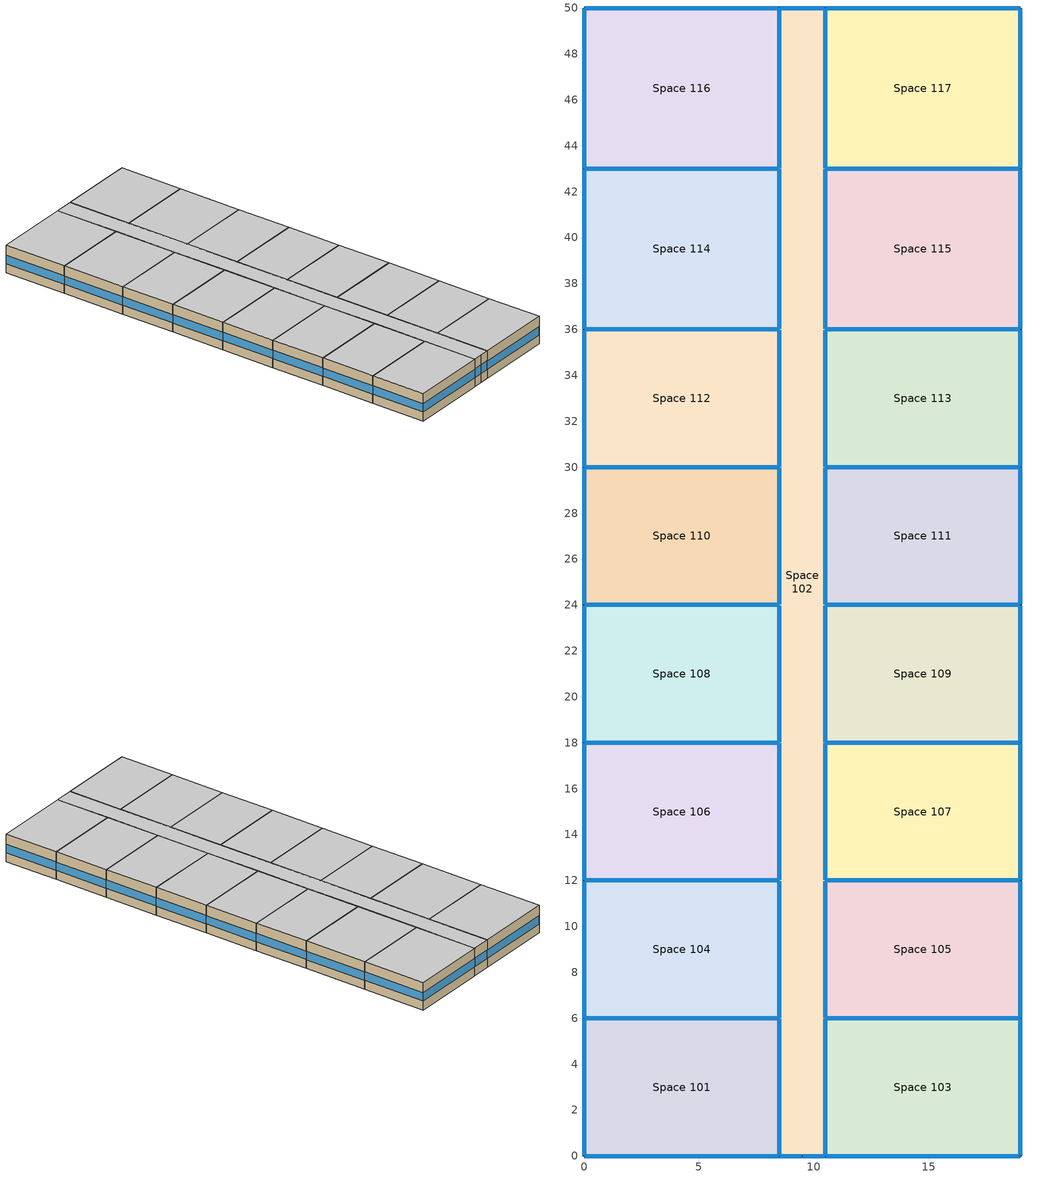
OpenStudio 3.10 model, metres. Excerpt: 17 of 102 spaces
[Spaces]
Space 101
 floor ground: 8.5,6 8.5,0 0,0 0,6 z0
 wall outside: 0,6 0,0 8.5,0 z0:3.05
 wall to Space 102: 8.5,0 8.5,6 z0:3.05
 wall to Space 104: 8.5,6 0,6 z0:3.05
 window inside: 8.5,0.03 8.5,5.97 / 8.47,6 0.03,6 z1:1.92
 window: 0.03,0 8.47,0 / 0,5.97 0,0.03 z1:1.92
 ceiling to Space 201: 8.5,0 8.5,6 0,6 0,0 z3.05
Space 102
 floor ground: 10.5,50 10.5,0 8.5,0 8.5,50 z0
 wall outside: 8.5,0 9.5,0 10.5,0 / 10.5,50 8.5,50 z0:3.05
 wall to Space 103: 10.5,0 10.5,6 z0:3.05
 wall to Space 104: 8.5,12 8.5,6 z0:3.05
 wall to Space 106: 8.5,18 8.5,12 z0:3.05
 wall to Space 108: 8.5,24 8.5,18 z0:3.05
 wall to Space 110: 8.5,30 8.5,24 z0:3.05
 wall to Space 112: 8.5,36 8.5,30 z0:3.05
 wall to Space 114: 8.5,43 8.5,36 z0:3.05
 wall to Space 116: 8.5,50 8.5,43 z0:3.05
 wall to Space 117: 10.5,43 10.5,50 z0:3.05
 wall to Space 115: 10.5,36 10.5,43 z0:3.05
 wall to Space 113: 10.5,30 10.5,36 z0:3.05
 wall to Space 111: 10.5,24 10.5,30 z0:3.05
 wall to Space 109: 10.5,18 10.5,24 z0:3.05
 wall to Space 107: 10.5,12 10.5,18 z0:3.05
 wall to Space 105: 10.5,6 10.5,12 z0:3.05
 window inside: 10.5,30.03 10.5,35.97 / 10.5,0.03 10.5,5.97 / 8.5,23.97 8.5,18.03 / 8.5,11.97 8.5,6.03 / 8.5,17.97 8.5,12.03 / 8.5,29.97 8.5,24.03 / 8.5,35.97 8.5,30.03 / 8.5,42.97 8.5,36.03 / 8.5,49.97 8.5,43.03 / 10.5,43.03 10.5,49.97 / 10.5,12.03 10.5,17.97 / 10.5,36.03 10.5,42.97 / 10.5,24.03 10.5,29.97 / 10.5,18.03 10.5,23.97 / 10.5,6.03 10.5,11.97 z1:1.92
 window: 9.53,0 10.47,0 / 8.53,0 9.47,0 z1:1.96; 10.47,50 8.53,50 z1:1.94
 ceiling to Space 202: 10.5,0 10.5,50 8.5,50 8.5,0 z3.05
Space 103
 floor ground: 19,6 19,0 10.5,0 10.5,6 z0
 wall outside: 10.5,0 19,0 19,6 z0:3.05
 wall to Space 105: 19,6 10.5,6 z0:3.05
 window inside: 18.97,6 10.53,6 z1:1.92
 window: 10.53,0 18.97,0 / 19,0.03 19,5.97 z1:1.92
 ceiling to Space 203: 19,0 19,6 10.5,6 10.5,0 z3.05
Space 104
 floor ground: 8.5,12 8.5,6 0,6 0,12 z0
 wall outside: 0,12 0,6 z0:3.05
 wall to Space 106: 8.5,12 0,12 z0:3.05
 window: 0,11.97 0,6.03 z1:1.92
 window inside: 8.47,12 0.03,12 z1:1.92
 ceiling to Space 204: 8.5,6 8.5,12 0,12 0,6 z3.05
Space 105
 floor ground: 19,12 19,6 10.5,6 10.5,12 z0
 wall outside: 19,6 19,12 z0:3.05
 wall to Space 107: 19,12 10.5,12 z0:3.05
 window: 19,6.03 19,11.97 z1:1.92
 window inside: 18.97,12 10.53,12 z1:1.92
 ceiling to Space 205: 19,6 19,12 10.5,12 10.5,6 z3.05
Space 106
 floor ground: 8.5,18 8.5,12 0,12 0,18 z0
 wall outside: 0,18 0,12 z0:3.05
 wall to Space 108: 8.5,18 0,18 z0:3.05
 window inside: 8.47,18 0.03,18 z1:1.92
 window: 0,17.97 0,12.03 z1:1.92
 ceiling to Space 206: 8.5,12 8.5,18 0,18 0,12 z3.05
Space 107
 floor ground: 19,18 19,12 10.5,12 10.5,18 z0
 wall outside: 19,12 19,18 z0:3.05
 wall to Space 109: 19,18 10.5,18 z0:3.05
 window inside: 18.97,18 10.53,18 z1:1.92
 window: 19,12.03 19,17.97 z1:1.92
 ceiling to Space 207: 19,12 19,18 10.5,18 10.5,12 z3.05
Space 108
 floor ground: 8.5,24 8.5,18 0,18 0,24 z0
 wall outside: 0,24 0,18 z0:3.05
 wall to Space 110: 8.5,24 0,24 z0:3.05
 window inside: 8.47,24 0.03,24 z1:1.92
 window: 0,23.97 0,18.03 z1:1.92
 ceiling to Space 208: 8.5,18 8.5,24 0,24 0,18 z3.05
Space 109
 floor ground: 19,24 19,18 10.5,18 10.5,24 z0
 wall outside: 19,18 19,24 z0:3.05
 wall to Space 111: 19,24 10.5,24 z0:3.05
 window: 19,18.03 19,23.97 z1:1.92
 window inside: 18.97,24 10.53,24 z1:1.92
 ceiling to Space 209: 19,18 19,24 10.5,24 10.5,18 z3.05
Space 110
 floor ground: 8.5,30 8.5,24 0,24 0,30 z0
 wall outside: 0,30 0,24 z0:3.05
 wall to Space 112: 8.5,30 0,30 z0:3.05
 window: 0,29.97 0,24.03 z1:1.92
 window inside: 8.47,30 0.03,30 z1:1.92
 ceiling to Space 210: 8.5,24 8.5,30 0,30 0,24 z3.05
Space 111
 floor ground: 19,30 19,24 10.5,24 10.5,30 z0
 wall outside: 19,24 19,30 z0:3.05
 wall to Space 113: 19,30 10.5,30 z0:3.05
 window: 19,24.03 19,29.97 z1:1.92
 window inside: 18.97,30 10.53,30 z1:1.92
 ceiling to Space 211: 19,24 19,30 10.5,30 10.5,24 z3.05
Space 112
 floor ground: 8.5,36 8.5,30 0,30 0,36 z0
 wall outside: 0,36 0,30 z0:3.05
 wall to Space 114: 8.5,36 0,36 z0:3.05
 window: 0,35.97 0,30.03 z1:1.92
 window inside: 8.47,36 0.03,36 z1:1.92
 ceiling to Space 212: 8.5,30 8.5,36 0,36 0,30 z3.05
Space 113
 floor ground: 19,36 19,30 10.5,30 10.5,36 z0
 wall outside: 19,30 19,36 z0:3.05
 wall to Space 115: 19,36 10.5,36 z0:3.05
 window: 19,30.03 19,35.97 z1:1.92
 window inside: 18.97,36 10.53,36 z1:1.92
 ceiling to Space 213: 19,30 19,36 10.5,36 10.5,30 z3.05
Space 114
 floor ground: 8.5,43 8.5,36 0,36 0,43 z0
 wall outside: 0,43 0,36 z0:3.05
 wall to Space 116: 8.5,43 0,43 z0:3.05
 window: 0,42.97 0,36.03 z1:1.92
 window inside: 8.47,43 0.03,43 z1:1.92
 ceiling to Space 214: 8.5,36 8.5,43 0,43 0,36 z3.05
Space 115
 floor ground: 19,43 19,36 10.5,36 10.5,43 z0
 wall outside: 19,36 19,43 z0:3.05
 wall to Space 117: 19,43 10.5,43 z0:3.05
 window: 19,36.03 19,42.97 z1:1.92
 window inside: 18.97,43 10.53,43 z1:1.92
 ceiling to Space 215: 19,36 19,43 10.5,43 10.5,36 z3.05
Space 116
 floor ground: 8.5,50 8.5,43 0,43 0,50 z0
 wall outside: 8.5,50 0,50 0,43 z0:3.05
 window: 8.47,50 0.03,50 / 0,49.97 0,43.03 z1:1.92
 ceiling to Space 216: 8.5,43 8.5,50 0,50 0,43 z3.05
Space 117
 floor ground: 19,50 19,43 10.5,43 10.5,50 z0
 wall outside: 19,43 19,50 10.5,50 z0:3.05
 window: 19,43.03 19,49.97 / 18.97,50 10.53,50 z1:1.92
 ceiling to Space 217: 19,43 19,50 10.5,50 10.5,43 z3.05
[SizingPeriod:DesignDay] Barometric Pressure {Pa}=100893; Rain Indicator=No; Snow Indicator=No; Day of Month=21; Daylight Saving Time Indicator=No; Dry-Bulb Temperature Range Modifier Type=DefaultMultipliers
Name | Maximum Dry-Bulb Temperature {C} | Daily Dry-Bulb Temperature Range {deltaC} | Wind Speed {m/s} | Wind Direction {deg} | Month | Day Type | Humidity Condition Type | Wetbulb or DewPoint at Maximum Dry-Bulb {C} | Solar Model Indicator | ASHRAE Clear Sky Optical Depth for Beam Irradiance | ASHRAE Clear Sky Optical Depth for Diffuse Irradiance | Enthalpy at Maximum Dry-Bulb {J/kg} | Sky Clearness
Montreal Int'l Ann Clg .4% Condns WB=>MDB | 28.1 | 9.3 | 4.9 | 220 | 7 | SummerDesignDay | Wetbulb | 23.2 | ASHRAETau | 0.465 | 1.966
Montreal Int'l Ann Clg .4% Condns DP=>MDB | 26 | 9.3 | 4.9 | 220 | 7 | SummerDesignDay | Dewpoint | 21.6 | ASHRAETau | 0.465 | 1.966
Montreal Int'l Ann Clg .4% Condns Enth=>MDB | 28.1 | 9.3 | 4.9 | 220 | 7 | SummerDesignDay | Enthalpy | 23 | ASHRAETau | 0.465 | 1.966 | 69300
Montreal Int'l Ann Htg 99% Condns DB | -21.1 | 0 | 3.9 | 260 | 1 | WinterDesignDay | Wetbulb | -21.1 | ASHRAEClearSky |  |  |  | 0
Montreal Int'l Ann Hum_n 99% Condns DP=>MCDB | -20.6 | 0 | 3.9 | 260 | 1 | WinterDesignDay | Dewpoint | -27.9 | ASHRAEClearSky |  |  |  | 0
Montreal Int'l Ann Htg Wind 99% Condns WS=>MCDB | -7.9 | 0 | 11.5 | 260 | 1 | WinterDesignDay | Wetbulb | -7.9 | ASHRAEClearSky |  |  |  | 0
Montreal Int'l Ann Clg 1% Condns DB=>MWB | 28.5 | 9.3 | 4.9 | 220 | 7 | SummerDesignDay | Wetbulb | 21.1 | ASHRAETau | 0.465 | 1.966
Montreal Int'l Ann Clg 2% Condns DB=>MWB | 27.1 | 9.3 | 4.9 | 220 | 7 | SummerDesignDay | Wetbulb | 20.2 | ASHRAETau | 0.465 | 1.966
Montreal Int'l Ann Clg 1% Condns WB=>MDB | 26.6 | 9.3 | 4.9 | 220 | 7 | SummerDesignDay | Wetbulb | 22.2 | ASHRAETau | 0.465 | 1.966
Montreal Int'l Ann Clg 2% Condns WB=>MDB | 25.6 | 9.3 | 4.9 | 220 | 7 | SummerDesignDay | Wetbulb | 21.4 | ASHRAETau | 0.465 | 1.966
Montreal Int'l Ann Clg 1% Condns DP=>MDB | 25.2 | 9.3 | 4.9 | 220 | 7 | SummerDesignDay | Dewpoint | 20.7 | ASHRAETau | 0.465 | 1.966
Montreal Int'l Ann Clg 2% Condns DP=>MDB | 24.2 | 9.3 | 4.9 | 220 | 7 | SummerDesignDay | Dewpoint | 19.8 | ASHRAETau | 0.465 | 1.966
Montreal Int'l Ann Clg 1% Condns Enth=>MDB | 26.7 | 9.3 | 4.9 | 220 | 7 | SummerDesignDay | Enthalpy | 23 | ASHRAETau | 0.465 | 1.966 | 65500
Montreal Int'l Ann Clg 2% Condns Enth=>MDB | 25.6 | 9.3 | 4.9 | 220 | 7 | SummerDesignDay | Enthalpy | 23 | ASHRAETau | 0.465 | 1.966 | 62300
[ZoneHVAC:PackagedTerminalHeatPump] Availability Schedule=Always On Discrete hvac_library; Supply Air Flow Rate During Cooling Operation {m3/s}=Autosize; Supply Air Flow Rate During Heating Operation {m3/s}=Autosize; Supply Air Flow Rate When No Cooling or Heating is Needed {m3/s}=Autosize; No Load Supply Air Flow Rate Control Set To Low Speed=Yes; Outdoor Air Flow Rate During Cooling Operation {m3/s}=Autosize; Outdoor Air Flow Rate During Heating Operation {m3/s}=Autosize; Outdoor Air Flow Rate When No Cooling or Heating is Needed {m3/s}=Autosize; Maximum Supply Air Temperature from Supplemental Heater {C}=Autosize; Supply Air Fan Operating Mode Schedule=Always On Discrete hvac_library
Name | Supply Air Fan | Heating Coil | Cooling Coil | Supplemental Heating Coil
PTHP 44 | PTHP CV Fan 44 | PTHP 1 Spd DX Htg Coil 44 | PTHP 1 Spd DX Clg Coil 44 | PTHP Elec Htg Backup Coil 44
PTHP 45 | PTHP CV Fan 45 | PTHP 1 Spd DX Htg Coil 45 | PTHP 1 Spd DX Clg Coil 45 | PTHP Elec Htg Backup Coil 45
PTHP 46 | PTHP CV Fan 46 | PTHP 1 Spd DX Htg Coil 46 | PTHP 1 Spd DX Clg Coil 46 | PTHP Elec Htg Backup Coil 46
PTHP 47 | PTHP CV Fan 47 | PTHP 1 Spd DX Htg Coil 47 | PTHP 1 Spd DX Clg Coil 47 | PTHP Elec Htg Backup Coil 47
PTHP 48 | PTHP CV Fan 48 | PTHP 1 Spd DX Htg Coil 48 | PTHP 1 Spd DX Clg Coil 48 | PTHP Elec Htg Backup Coil 48
PTHP 49 | PTHP CV Fan 49 | PTHP 1 Spd DX Htg Coil 49 | PTHP 1 Spd DX Clg Coil 49 | PTHP Elec Htg Backup Coil 49
PTHP 50 | PTHP CV Fan 50 | PTHP 1 Spd DX Htg Coil 50 | PTHP 1 Spd DX Clg Coil 50 | PTHP Elec Htg Backup Coil 50
PTHP 51 | PTHP CV Fan 51 | PTHP 1 Spd DX Htg Coil 51 | PTHP 1 Spd DX Clg Coil 51 | PTHP Elec Htg Backup Coil 51
PTHP 52 | PTHP CV Fan 52 | PTHP 1 Spd DX Htg Coil 52 | PTHP 1 Spd DX Clg Coil 52 | PTHP Elec Htg Backup Coil 52
PTHP 53 | PTHP CV Fan 53 | PTHP 1 Spd DX Htg Coil 53 | PTHP 1 Spd DX Clg Coil 53 | PTHP Elec Htg Backup Coil 53
PTHP 54 | PTHP CV Fan 54 | PTHP 1 Spd DX Htg Coil 54 | PTHP 1 Spd DX Clg Coil 54 | PTHP Elec Htg Backup Coil 54
PTHP 55 | PTHP CV Fan 55 | PTHP 1 Spd DX Htg Coil 55 | PTHP 1 Spd DX Clg Coil 55 | PTHP Elec Htg Backup Coil 55
PTHP 56 | PTHP CV Fan 56 | PTHP 1 Spd DX Htg Coil 56 | PTHP 1 Spd DX Clg Coil 56 | PTHP Elec Htg Backup Coil 56
PTHP 57 | PTHP CV Fan 57 | PTHP 1 Spd DX Htg Coil 57 | PTHP 1 Spd DX Clg Coil 57 | PTHP Elec Htg Backup Coil 57
PTHP 58 | PTHP CV Fan 58 | PTHP 1 Spd DX Htg Coil 58 | PTHP 1 Spd DX Clg Coil 58 | PTHP Elec Htg Backup Coil 58
PTHP 59 | PTHP CV Fan 59 | PTHP 1 Spd DX Htg Coil 59 | PTHP 1 Spd DX Clg Coil 59 | PTHP Elec Htg Backup Coil 59
PTHP 60 | PTHP CV Fan 60 | PTHP 1 Spd DX Htg Coil 60 | PTHP 1 Spd DX Clg Coil 60 | PTHP Elec Htg Backup Coil 60
PTHP 61 | PTHP CV Fan 61 | PTHP 1 Spd DX Htg Coil 61 | PTHP 1 Spd DX Clg Coil 61 | PTHP Elec Htg Backup Coil 61
PTHP 62 | PTHP CV Fan 62 | PTHP 1 Spd DX Htg Coil 62 | PTHP 1 Spd DX Clg Coil 62 | PTHP Elec Htg Backup Coil 62
PTHP 63 | PTHP CV Fan 63 | PTHP 1 Spd DX Htg Coil 63 | PTHP 1 Spd DX Clg Coil 63 | PTHP Elec Htg Backup Coil 63
PTHP 64 | PTHP CV Fan 64 | PTHP 1 Spd DX Htg Coil 64 | PTHP 1 Spd DX Clg Coil 64 | PTHP Elec Htg Backup Coil 64
PTHP 65 | PTHP CV Fan 65 | PTHP 1 Spd DX Htg Coil 65 | PTHP 1 Spd DX Clg Coil 65 | PTHP Elec Htg Backup Coil 65
PTHP 66 | PTHP CV Fan 66 | PTHP 1 Spd DX Htg Coil 66 | PTHP 1 Spd DX Clg Coil 66 | PTHP Elec Htg Backup Coil 66
PTHP 67 | PTHP CV Fan 67 | PTHP 1 Spd DX Htg Coil 67 | PTHP 1 Spd DX Clg Coil 67 | PTHP Elec Htg Backup Coil 67
PTHP 68 | PTHP CV Fan 68 | PTHP 1 Spd DX Htg Coil 68 | PTHP 1 Spd DX Clg Coil 68 | PTHP Elec Htg Backup Coil 68
PTHP 69 | PTHP CV Fan 69 | PTHP 1 Spd DX Htg Coil 69 | PTHP 1 Spd DX Clg Coil 69 | PTHP Elec Htg Backup Coil 69
PTHP 70 | PTHP CV Fan 70 | PTHP 1 Spd DX Htg Coil 70 | PTHP 1 Spd DX Clg Coil 70 | PTHP Elec Htg Backup Coil 70
PTHP 71 | PTHP CV Fan 71 | PTHP 1 Spd DX Htg Coil 71 | PTHP 1 Spd DX Clg Coil 71 | PTHP Elec Htg Backup Coil 71
PTHP 72 | PTHP CV Fan 72 | PTHP 1 Spd DX Htg Coil 72 | PTHP 1 Spd DX Clg Coil 72 | PTHP Elec Htg Backup Coil 72
PTHP 73 | PTHP CV Fan 73 | PTHP 1 Spd DX Htg Coil 73 | PTHP 1 Spd DX Clg Coil 73 | PTHP Elec Htg Backup Coil 73
PTHP 74 | PTHP CV Fan 74 | PTHP 1 Spd DX Htg Coil 74 | PTHP 1 Spd DX Clg Coil 74 | PTHP Elec Htg Backup Coil 74
PTHP 75 | PTHP CV Fan 75 | PTHP 1 Spd DX Htg Coil 75 | PTHP 1 Spd DX Clg Coil 75 | PTHP Elec Htg Backup Coil 75
PTHP 76 | PTHP CV Fan 76 | PTHP 1 Spd DX Htg Coil 76 | PTHP 1 Spd DX Clg Coil 76 | PTHP Elec Htg Backup Coil 76
PTHP 77 | PTHP CV Fan 77 | PTHP 1 Spd DX Htg Coil 77 | PTHP 1 Spd DX Clg Coil 77 | PTHP Elec Htg Backup Coil 77
PTHP 78 | PTHP CV Fan 78 | PTHP 1 Spd DX Htg Coil 78 | PTHP 1 Spd DX Clg Coil 78 | PTHP Elec Htg Backup Coil 78
PTHP 79 | PTHP CV Fan 79 | PTHP 1 Spd DX Htg Coil 79 | PTHP 1 Spd DX Clg Coil 79 | PTHP Elec Htg Backup Coil 79
PTHP 80 | PTHP CV Fan 80 | PTHP 1 Spd DX Htg Coil 80 | PTHP 1 Spd DX Clg Coil 80 | PTHP Elec Htg Backup Coil 80
PTHP 81 | PTHP CV Fan 81 | PTHP 1 Spd DX Htg Coil 81 | PTHP 1 Spd DX Clg Coil 81 | PTHP Elec Htg Backup Coil 81
PTHP 82 | PTHP CV Fan 82 | PTHP 1 Spd DX Htg Coil 82 | PTHP 1 Spd DX Clg Coil 82 | PTHP Elec Htg Backup Coil 82
PTHP 83 | PTHP CV Fan 83 | PTHP 1 Spd DX Htg Coil 83 | PTHP 1 Spd DX Clg Coil 83 | PTHP Elec Htg Backup Coil 83
PTHP 84 | PTHP CV Fan 84 | PTHP 1 Spd DX Htg Coil 84 | PTHP 1 Spd DX Clg Coil 84 | PTHP Elec Htg Backup Coil 84
PTHP 85 | PTHP CV Fan 85 | PTHP 1 Spd DX Htg Coil 85 | PTHP 1 Spd DX Clg Coil 85 | PTHP Elec Htg Backup Coil 85
PTHP 86 | PTHP CV Fan 86 | PTHP 1 Spd DX Htg Coil 86 | PTHP 1 Spd DX Clg Coil 86 | PTHP Elec Htg Backup Coil 86
PTHP 87 | PTHP CV Fan 87 | PTHP 1 Spd DX Htg Coil 87 | PTHP 1 Spd DX Clg Coil 87 | PTHP Elec Htg Backup Coil 87
PTHP 88 | PTHP CV Fan 88 | PTHP 1 Spd DX Htg Coil 88 | PTHP 1 Spd DX Clg Coil 88 | PTHP Elec Htg Backup Coil 88
PTHP 89 | PTHP CV Fan 89 | PTHP 1 Spd DX Htg Coil 89 | PTHP 1 Spd DX Clg Coil 89 | PTHP Elec Htg Backup Coil 89
PTHP 90 | PTHP CV Fan 90 | PTHP 1 Spd DX Htg Coil 90 | PTHP 1 Spd DX Clg Coil 90 | PTHP Elec Htg Backup Coil 90
PTHP 91 | PTHP CV Fan 91 | PTHP 1 Spd DX Htg Coil 91 | PTHP 1 Spd DX Clg Coil 91 | PTHP Elec Htg Backup Coil 91
PTHP 92 | PTHP CV Fan 92 | PTHP 1 Spd DX Htg Coil 92 | PTHP 1 Spd DX Clg Coil 92 | PTHP Elec Htg Backup Coil 92
PTHP 93 | PTHP CV Fan 93 | PTHP 1 Spd DX Htg Coil 93 | PTHP 1 Spd DX Clg Coil 93 | PTHP Elec Htg Backup Coil 93
PTHP 94 | PTHP CV Fan 94 | PTHP 1 Spd DX Htg Coil 94 | PTHP 1 Spd DX Clg Coil 94 | PTHP Elec Htg Backup Coil 94
PTHP 95 | PTHP CV Fan 95 | PTHP 1 Spd DX Htg Coil 95 | PTHP 1 Spd DX Clg Coil 95 | PTHP Elec Htg Backup Coil 95
PTHP 96 | PTHP CV Fan 96 | PTHP 1 Spd DX Htg Coil 96 | PTHP 1 Spd DX Clg Coil 96 | PTHP Elec Htg Backup Coil 96
PTHP 97 | PTHP CV Fan 97 | PTHP 1 Spd DX Htg Coil 97 | PTHP 1 Spd DX Clg Coil 97 | PTHP Elec Htg Backup Coil 97
PTHP 98 | PTHP CV Fan 98 | PTHP 1 Spd DX Htg Coil 98 | PTHP 1 Spd DX Clg Coil 98 | PTHP Elec Htg Backup Coil 98
PTHP 99 | PTHP CV Fan 99 | PTHP 1 Spd DX Htg Coil 99 | PTHP 1 Spd DX Clg Coil 99 | PTHP Elec Htg Backup Coil 99
PTHP 100 | PTHP CV Fan 100 | PTHP 1 Spd DX Htg Coil 100 | PTHP 1 Spd DX Clg Coil 100 | PTHP Elec Htg Backup Coil 100
PTHP 101 | PTHP CV Fan 101 | PTHP 1 Spd DX Htg Coil 101 | PTHP 1 Spd DX Clg Coil 101 | PTHP Elec Htg Backup Coil 101
[Fan:ConstantVolume] Availability Schedule=Always On Discrete hvac_library; Maximum Flow Rate {m3/s}=AutoSize
PTHP CV Fan; PTHP CV Fan 1; PTHP CV Fan 2; PTHP CV Fan 3; PTHP CV Fan 4; PTHP CV Fan 5; PTHP CV Fan 6; PTHP CV Fan 7; PTHP CV Fan 8; PTHP CV Fan 9; PTHP CV Fan 10; PTHP CV Fan 11; PTHP CV Fan 12; PTHP CV Fan 13; PTHP CV Fan 14; PTHP CV Fan 15; PTHP CV Fan 16; PTHP CV Fan 17; PTHP CV Fan 18; PTHP CV Fan 19; PTHP CV Fan 20; PTHP CV Fan 21; PTHP CV Fan 22; PTHP CV Fan 23; PTHP CV Fan 24; PTHP CV Fan 25; PTHP CV Fan 26; PTHP CV Fan 27; PTHP CV Fan 28; PTHP CV Fan 29; PTHP CV Fan 30; PTHP CV Fan 31; PTHP CV Fan 32; PTHP CV Fan 33; PTHP CV Fan 34; PTHP CV Fan 35; PTHP CV Fan 36; PTHP CV Fan 37; PTHP CV Fan 38; PTHP CV Fan 39; PTHP CV Fan 40; PTHP CV Fan 41; PTHP CV Fan 42; PTHP CV Fan 43; PTHP CV Fan 44; PTHP CV Fan 45; PTHP CV Fan 46; PTHP CV Fan 47; PTHP CV Fan 48; PTHP CV Fan 49; PTHP CV Fan 50; PTHP CV Fan 51; PTHP CV Fan 52; PTHP CV Fan 53; PTHP CV Fan 54; PTHP CV Fan 55; PTHP CV Fan 56; PTHP CV Fan 57; PTHP CV Fan 58; PTHP CV Fan 59; PTHP CV Fan 60; PTHP CV Fan 61; PTHP CV Fan 62; PTHP CV Fan 63; PTHP CV Fan 64; PTHP CV Fan 65; PTHP CV Fan 66; PTHP CV Fan 67; PTHP CV Fan 68; PTHP CV Fan 69; PTHP CV Fan 70; PTHP CV Fan 71; PTHP CV Fan 72; PTHP CV Fan 73; PTHP CV Fan 74; PTHP CV Fan 75; PTHP CV Fan 76; PTHP CV Fan 77; PTHP CV Fan 78; PTHP CV Fan 79; PTHP CV Fan 80; PTHP CV Fan 81; PTHP CV Fan 82; PTHP CV Fan 83; PTHP CV Fan 84; PTHP CV Fan 85; PTHP CV Fan 86; PTHP CV Fan 87; PTHP CV Fan 88; PTHP CV Fan 89; PTHP CV Fan 90; PTHP CV Fan 91; PTHP CV Fan 92; PTHP CV Fan 93; PTHP CV Fan 94; PTHP CV Fan 95; PTHP CV Fan 96; PTHP CV Fan 97; PTHP CV Fan 98; PTHP CV Fan 99; PTHP CV Fan 100; PTHP CV Fan 101
[Coil:Heating:DX:SingleSpeed] Availability Schedule=Always On Discrete hvac_library; Rated Total Heating Capacity {W}=2.22045e-16; Rated COP {W/W}=5; Rated Air Flow Rate {m3/s}=Autosize; Rated Supply Fan Power Per Volume Flow Rate 2017 {W/(m3/s)}=773.3; Rated Supply Fan Power Per Volume Flow Rate 2023 {W/(m3/s)}=934.4; Total Heating Capacity Function of Temperature Curve=OS:Curve:Biquadratic 11; Total Heating Capacity Function of Flow Fraction Curve=OS:Curve:Quadratic 14; Energy Input Ratio Function of Temperature Curve=OS:Curve:Biquadratic 12; Energy Input Ratio Function of Flow Fraction Curve=OS:Curve:Quadratic 15; Part Load Fraction Correlation Curve=OS:Curve:Quadratic 16; Defrost Strategy=Resistive; Defrost Control=Timed; Defrost Time Period Fraction=0.166667; Resistive Defrost Heater Capacity {W}=2000
PTHP 1 Spd DX Htg Coil; PTHP 1 Spd DX Htg Coil 1; PTHP 1 Spd DX Htg Coil 2; PTHP 1 Spd DX Htg Coil 3; PTHP 1 Spd DX Htg Coil 4; PTHP 1 Spd DX Htg Coil 5; PTHP 1 Spd DX Htg Coil 6; PTHP 1 Spd DX Htg Coil 7; PTHP 1 Spd DX Htg Coil 8; PTHP 1 Spd DX Htg Coil 9; PTHP 1 Spd DX Htg Coil 10; PTHP 1 Spd DX Htg Coil 11; PTHP 1 Spd DX Htg Coil 12; PTHP 1 Spd DX Htg Coil 13; PTHP 1 Spd DX Htg Coil 14; PTHP 1 Spd DX Htg Coil 15; PTHP 1 Spd DX Htg Coil 16; PTHP 1 Spd DX Htg Coil 17; PTHP 1 Spd DX Htg Coil 18; PTHP 1 Spd DX Htg Coil 19; PTHP 1 Spd DX Htg Coil 20; PTHP 1 Spd DX Htg Coil 21; PTHP 1 Spd DX Htg Coil 22; PTHP 1 Spd DX Htg Coil 23; PTHP 1 Spd DX Htg Coil 24; PTHP 1 Spd DX Htg Coil 25; PTHP 1 Spd DX Htg Coil 26; PTHP 1 Spd DX Htg Coil 27; PTHP 1 Spd DX Htg Coil 28; PTHP 1 Spd DX Htg Coil 29; PTHP 1 Spd DX Htg Coil 30; PTHP 1 Spd DX Htg Coil 31; PTHP 1 Spd DX Htg Coil 32; PTHP 1 Spd DX Htg Coil 33; PTHP 1 Spd DX Htg Coil 34; PTHP 1 Spd DX Htg Coil 35; PTHP 1 Spd DX Htg Coil 36; PTHP 1 Spd DX Htg Coil 37; PTHP 1 Spd DX Htg Coil 38; PTHP 1 Spd DX Htg Coil 39; PTHP 1 Spd DX Htg Coil 40; PTHP 1 Spd DX Htg Coil 41; PTHP 1 Spd DX Htg Coil 42; PTHP 1 Spd DX Htg Coil 43; PTHP 1 Spd DX Htg Coil 44; PTHP 1 Spd DX Htg Coil 45; PTHP 1 Spd DX Htg Coil 46; PTHP 1 Spd DX Htg Coil 47; PTHP 1 Spd DX Htg Coil 48; PTHP 1 Spd DX Htg Coil 49; PTHP 1 Spd DX Htg Coil 50; PTHP 1 Spd DX Htg Coil 51; PTHP 1 Spd DX Htg Coil 52; PTHP 1 Spd DX Htg Coil 53; PTHP 1 Spd DX Htg Coil 54; PTHP 1 Spd DX Htg Coil 55; PTHP 1 Spd DX Htg Coil 56; PTHP 1 Spd DX Htg Coil 57; PTHP 1 Spd DX Htg Coil 58; PTHP 1 Spd DX Htg Coil 59; PTHP 1 Spd DX Htg Coil 60; PTHP 1 Spd DX Htg Coil 61; PTHP 1 Spd DX Htg Coil 62; PTHP 1 Spd DX Htg Coil 63; PTHP 1 Spd DX Htg Coil 64; PTHP 1 Spd DX Htg Coil 65; PTHP 1 Spd DX Htg Coil 66; PTHP 1 Spd DX Htg Coil 67; PTHP 1 Spd DX Htg Coil 68; PTHP 1 Spd DX Htg Coil 69; PTHP 1 Spd DX Htg Coil 70; PTHP 1 Spd DX Htg Coil 71; PTHP 1 Spd DX Htg Coil 72; PTHP 1 Spd DX Htg Coil 73; PTHP 1 Spd DX Htg Coil 74; PTHP 1 Spd DX Htg Coil 75; PTHP 1 Spd DX Htg Coil 76; PTHP 1 Spd DX Htg Coil 77; PTHP 1 Spd DX Htg Coil 78; PTHP 1 Spd DX Htg Coil 79; PTHP 1 Spd DX Htg Coil 80; PTHP 1 Spd DX Htg Coil 81; PTHP 1 Spd DX Htg Coil 82; PTHP 1 Spd DX Htg Coil 83; PTHP 1 Spd DX Htg Coil 84; PTHP 1 Spd DX Htg Coil 85; PTHP 1 Spd DX Htg Coil 86; PTHP 1 Spd DX Htg Coil 87; PTHP 1 Spd DX Htg Coil 88; PTHP 1 Spd DX Htg Coil 89; PTHP 1 Spd DX Htg Coil 90; PTHP 1 Spd DX Htg Coil 91; PTHP 1 Spd DX Htg Coil 92; PTHP 1 Spd DX Htg Coil 93; PTHP 1 Spd DX Htg Coil 94; PTHP 1 Spd DX Htg Coil 95; PTHP 1 Spd DX Htg Coil 96; PTHP 1 Spd DX Htg Coil 97; PTHP 1 Spd DX Htg Coil 98; PTHP 1 Spd DX Htg Coil 99; PTHP 1 Spd DX Htg Coil 100; PTHP 1 Spd DX Htg Coil 101
[Coil:Cooling:DX:SingleSpeed] Availability Schedule=Always On Discrete hvac_library; Rated Total Cooling Capacity {W}=Autosize; Rated Sensible Heat Ratio=Autosize; Rated COP {W/W}=3; Rated Air Flow Rate {m3/s}=Autosize; Rated Evaporator Fan Power Per Volume Flow Rate 2017 {W/(m3/s)}=773.3; Rated Evaporator Fan Power Per Volume Flow Rate 2023 {W/(m3/s)}=934.4; Total Cooling Capacity Function of Temperature Curve=OS:Curve:Biquadratic 9; Total Cooling Capacity Function of Flow Fraction Curve=OS:Curve:Quadratic 11; Energy Input Ratio Function of Temperature Curve=OS:Curve:Biquadratic 10; Energy Input Ratio Function of Flow Fraction Curve=OS:Curve:Quadratic 12; Part Load Fraction Correlation Curve=OS:Curve:Quadratic 13; Minimum Outdoor Dry-Bulb Temperature for Compressor Operation {C}=-25; Nominal Time for Condensate Removal to Begin {s}=0; Ratio of Initial Moisture Evaporation Rate and Steady State Latent Capacity=0; Maximum Cycling Rate {cycles/hr}=0; Latent Capacity Time Constant {s}=0; Condenser Type=AirCooled; Evaporative Condenser Effectiveness=0; Evaporative Condenser Air Flow Rate {m3/s}=Autosize; Evaporative Condenser Pump Rated Power Consumption {W}=Autosize; Crankcase Heater Capacity {W}=0; Maximum Outdoor Dry-Bulb Temperature for Crankcase Heater Operation {C}=0; Basin Heater Capacity {W/K}=0; Basin Heater Setpoint Temperature {C}=10
PTHP 1 Spd DX Clg Coil; PTHP 1 Spd DX Clg Coil 1; PTHP 1 Spd DX Clg Coil 2; PTHP 1 Spd DX Clg Coil 3; PTHP 1 Spd DX Clg Coil 4; PTHP 1 Spd DX Clg Coil 5; PTHP 1 Spd DX Clg Coil 6; PTHP 1 Spd DX Clg Coil 7; PTHP 1 Spd DX Clg Coil 8; PTHP 1 Spd DX Clg Coil 9; PTHP 1 Spd DX Clg Coil 10; PTHP 1 Spd DX Clg Coil 11; PTHP 1 Spd DX Clg Coil 12; PTHP 1 Spd DX Clg Coil 13; PTHP 1 Spd DX Clg Coil 14; PTHP 1 Spd DX Clg Coil 15; PTHP 1 Spd DX Clg Coil 16; PTHP 1 Spd DX Clg Coil 17; PTHP 1 Spd DX Clg Coil 18; PTHP 1 Spd DX Clg Coil 19; PTHP 1 Spd DX Clg Coil 20; PTHP 1 Spd DX Clg Coil 21; PTHP 1 Spd DX Clg Coil 22; PTHP 1 Spd DX Clg Coil 23; PTHP 1 Spd DX Clg Coil 24; PTHP 1 Spd DX Clg Coil 25; PTHP 1 Spd DX Clg Coil 26; PTHP 1 Spd DX Clg Coil 27; PTHP 1 Spd DX Clg Coil 28; PTHP 1 Spd DX Clg Coil 29; PTHP 1 Spd DX Clg Coil 30; PTHP 1 Spd DX Clg Coil 31; PTHP 1 Spd DX Clg Coil 32; PTHP 1 Spd DX Clg Coil 33; PTHP 1 Spd DX Clg Coil 34; PTHP 1 Spd DX Clg Coil 35; PTHP 1 Spd DX Clg Coil 36; PTHP 1 Spd DX Clg Coil 37; PTHP 1 Spd DX Clg Coil 38; PTHP 1 Spd DX Clg Coil 39; PTHP 1 Spd DX Clg Coil 40; PTHP 1 Spd DX Clg Coil 41; PTHP 1 Spd DX Clg Coil 42; PTHP 1 Spd DX Clg Coil 43; PTHP 1 Spd DX Clg Coil 44; PTHP 1 Spd DX Clg Coil 45; PTHP 1 Spd DX Clg Coil 46; PTHP 1 Spd DX Clg Coil 47; PTHP 1 Spd DX Clg Coil 48; PTHP 1 Spd DX Clg Coil 49; PTHP 1 Spd DX Clg Coil 50; PTHP 1 Spd DX Clg Coil 51; PTHP 1 Spd DX Clg Coil 52; PTHP 1 Spd DX Clg Coil 53; PTHP 1 Spd DX Clg Coil 54; PTHP 1 Spd DX Clg Coil 55; PTHP 1 Spd DX Clg Coil 56; PTHP 1 Spd DX Clg Coil 57; PTHP 1 Spd DX Clg Coil 58; PTHP 1 Spd DX Clg Coil 59; PTHP 1 Spd DX Clg Coil 60; PTHP 1 Spd DX Clg Coil 61; PTHP 1 Spd DX Clg Coil 62; PTHP 1 Spd DX Clg Coil 63; PTHP 1 Spd DX Clg Coil 64; PTHP 1 Spd DX Clg Coil 65; PTHP 1 Spd DX Clg Coil 66; PTHP 1 Spd DX Clg Coil 67; PTHP 1 Spd DX Clg Coil 68; PTHP 1 Spd DX Clg Coil 69; PTHP 1 Spd DX Clg Coil 70; PTHP 1 Spd DX Clg Coil 71; PTHP 1 Spd DX Clg Coil 72; PTHP 1 Spd DX Clg Coil 73; PTHP 1 Spd DX Clg Coil 74; PTHP 1 Spd DX Clg Coil 75; PTHP 1 Spd DX Clg Coil 76; PTHP 1 Spd DX Clg Coil 77; PTHP 1 Spd DX Clg Coil 78; PTHP 1 Spd DX Clg Coil 79; PTHP 1 Spd DX Clg Coil 80; PTHP 1 Spd DX Clg Coil 81; PTHP 1 Spd DX Clg Coil 82; PTHP 1 Spd DX Clg Coil 83; PTHP 1 Spd DX Clg Coil 84; PTHP 1 Spd DX Clg Coil 85; PTHP 1 Spd DX Clg Coil 86; PTHP 1 Spd DX Clg Coil 87; PTHP 1 Spd DX Clg Coil 88; PTHP 1 Spd DX Clg Coil 89; PTHP 1 Spd DX Clg Coil 90; PTHP 1 Spd DX Clg Coil 91; PTHP 1 Spd DX Clg Coil 92; PTHP 1 Spd DX Clg Coil 93; PTHP 1 Spd DX Clg Coil 94; PTHP 1 Spd DX Clg Coil 95; PTHP 1 Spd DX Clg Coil 96; PTHP 1 Spd DX Clg Coil 97; PTHP 1 Spd DX Clg Coil 98; PTHP 1 Spd DX Clg Coil 99; PTHP 1 Spd DX Clg Coil 100; PTHP 1 Spd DX Clg Coil 101
[Coil:Heating:Electric] Availability Schedule=Always On Discrete hvac_library
PTHP Elec Htg Backup Coil; PTHP Elec Htg Backup Coil 1; PTHP Elec Htg Backup Coil 2; PTHP Elec Htg Backup Coil 3; PTHP Elec Htg Backup Coil 4; PTHP Elec Htg Backup Coil 5; PTHP Elec Htg Backup Coil 6; PTHP Elec Htg Backup Coil 7; PTHP Elec Htg Backup Coil 8; PTHP Elec Htg Backup Coil 9; PTHP Elec Htg Backup Coil 10; PTHP Elec Htg Backup Coil 11; PTHP Elec Htg Backup Coil 12; PTHP Elec Htg Backup Coil 13; PTHP Elec Htg Backup Coil 14; PTHP Elec Htg Backup Coil 15; PTHP Elec Htg Backup Coil 16; PTHP Elec Htg Backup Coil 17; PTHP Elec Htg Backup Coil 18; PTHP Elec Htg Backup Coil 19; PTHP Elec Htg Backup Coil 20; PTHP Elec Htg Backup Coil 21; PTHP Elec Htg Backup Coil 22; PTHP Elec Htg Backup Coil 23; PTHP Elec Htg Backup Coil 24; PTHP Elec Htg Backup Coil 25; PTHP Elec Htg Backup Coil 26; PTHP Elec Htg Backup Coil 27; PTHP Elec Htg Backup Coil 28; PTHP Elec Htg Backup Coil 29; PTHP Elec Htg Backup Coil 30; PTHP Elec Htg Backup Coil 31; PTHP Elec Htg Backup Coil 32; PTHP Elec Htg Backup Coil 33; PTHP Elec Htg Backup Coil 34; PTHP Elec Htg Backup Coil 35; PTHP Elec Htg Backup Coil 36; PTHP Elec Htg Backup Coil 37; PTHP Elec Htg Backup Coil 38; PTHP Elec Htg Backup Coil 39; PTHP Elec Htg Backup Coil 40; PTHP Elec Htg Backup Coil 41; PTHP Elec Htg Backup Coil 42; PTHP Elec Htg Backup Coil 43; PTHP Elec Htg Backup Coil 44; PTHP Elec Htg Backup Coil 45; PTHP Elec Htg Backup Coil 46; PTHP Elec Htg Backup Coil 47; PTHP Elec Htg Backup Coil 48; PTHP Elec Htg Backup Coil 49; PTHP Elec Htg Backup Coil 50; PTHP Elec Htg Backup Coil 51; PTHP Elec Htg Backup Coil 52; PTHP Elec Htg Backup Coil 53; PTHP Elec Htg Backup Coil 54; PTHP Elec Htg Backup Coil 55; PTHP Elec Htg Backup Coil 56; PTHP Elec Htg Backup Coil 57; PTHP Elec Htg Backup Coil 58; PTHP Elec Htg Backup Coil 59; PTHP Elec Htg Backup Coil 60; PTHP Elec Htg Backup Coil 61; PTHP Elec Htg Backup Coil 62; PTHP Elec Htg Backup Coil 63; PTHP Elec Htg Backup Coil 64; PTHP Elec Htg Backup Coil 65; PTHP Elec Htg Backup Coil 66; PTHP Elec Htg Backup Coil 67; PTHP Elec Htg Backup Coil 68; PTHP Elec Htg Backup Coil 69; PTHP Elec Htg Backup Coil 70; PTHP Elec Htg Backup Coil 71; PTHP Elec Htg Backup Coil 72; PTHP Elec Htg Backup Coil 73; PTHP Elec Htg Backup Coil 74; PTHP Elec Htg Backup Coil 75; PTHP Elec Htg Backup Coil 76; PTHP Elec Htg Backup Coil 77; PTHP Elec Htg Backup Coil 78; PTHP Elec Htg Backup Coil 79; PTHP Elec Htg Backup Coil 80; PTHP Elec Htg Backup Coil 81; PTHP Elec Htg Backup Coil 82; PTHP Elec Htg Backup Coil 83; PTHP Elec Htg Backup Coil 84; PTHP Elec Htg Backup Coil 85; PTHP Elec Htg Backup Coil 86; PTHP Elec Htg Backup Coil 87; PTHP Elec Htg Backup Coil 88; PTHP Elec Htg Backup Coil 89; PTHP Elec Htg Backup Coil 90; PTHP Elec Htg Backup Coil 91; PTHP Elec Htg Backup Coil 92; PTHP Elec Htg Backup Coil 93; PTHP Elec Htg Backup Coil 94; PTHP Elec Htg Backup Coil 95; PTHP Elec Htg Backup Coil 96; PTHP Elec Htg Backup Coil 97; PTHP Elec Htg Backup Coil 98; PTHP Elec Htg Backup Coil 99; PTHP Elec Htg Backup Coil 100; PTHP Elec Htg Backup Coil 101
[Schedule:Constant]
Always On Discrete hvac_library: Value=1
[Curve:Biquadratic]
Name | Coefficient1 Constant | Coefficient2 x | Coefficient3 x**2 | Coefficient4 y | Coefficient5 y**2 | Coefficient6 x*y | Minimum Value of x {BasedOnField A2} | Maximum Value of x {BasedOnField A2} | Minimum Value of y {BasedOnField A3} | Maximum Value of y {BasedOnField A3}
OS:Curve:Biquadratic 11 | 0.758746 | 0 | 0 | 0.027626 | 0.000148716 | 0 | 0 | 1 | 0 | 1
OS:Curve:Biquadratic 12 | 1.19248 | -0.0300438 | 0.00103745 | 0 | 0 | 0 | -20 | 20 | 0 | 1
OS:Curve:Biquadratic 9 | 0.42415 | 0.04426 | -0.00042 | 0.00333 | -8e-05 | -0.00021 | 17 | 22 | 13 | 46
OS:Curve:Biquadratic 10 | 1.23649 | -0.02431 | 0.00057 | -0.01434 | 0.00063 | -0.00038 | 17 | 22 | 13 | 46
[Curve:Quadratic]
Name | Coefficient1 Constant | Coefficient2 x | Coefficient3 x**2 | Minimum Value of x {BasedOnField A2} | Maximum Value of x {BasedOnField A2}
OS:Curve:Quadratic 14 | 0.84 | 0.16 | 0 | 0.5 | 1.5
OS:Curve:Quadratic 15 | 1.3824 | -0.4336 | 0.0512 | 0 | 1
OS:Curve:Quadratic 16 | 0.85 | 0.15 | 0 | 0 | 1
OS:Curve:Quadratic 11 | 0.77136 | 0.34053 | -0.11088 | 0.75918 | 1.13877
OS:Curve:Quadratic 12 | 1.2055 | -0.32953 | 0.12308 | 0.75918 | 1.13877
OS:Curve:Quadratic 13 | 0.771 | 0.229 | 0 | 0 | 1
